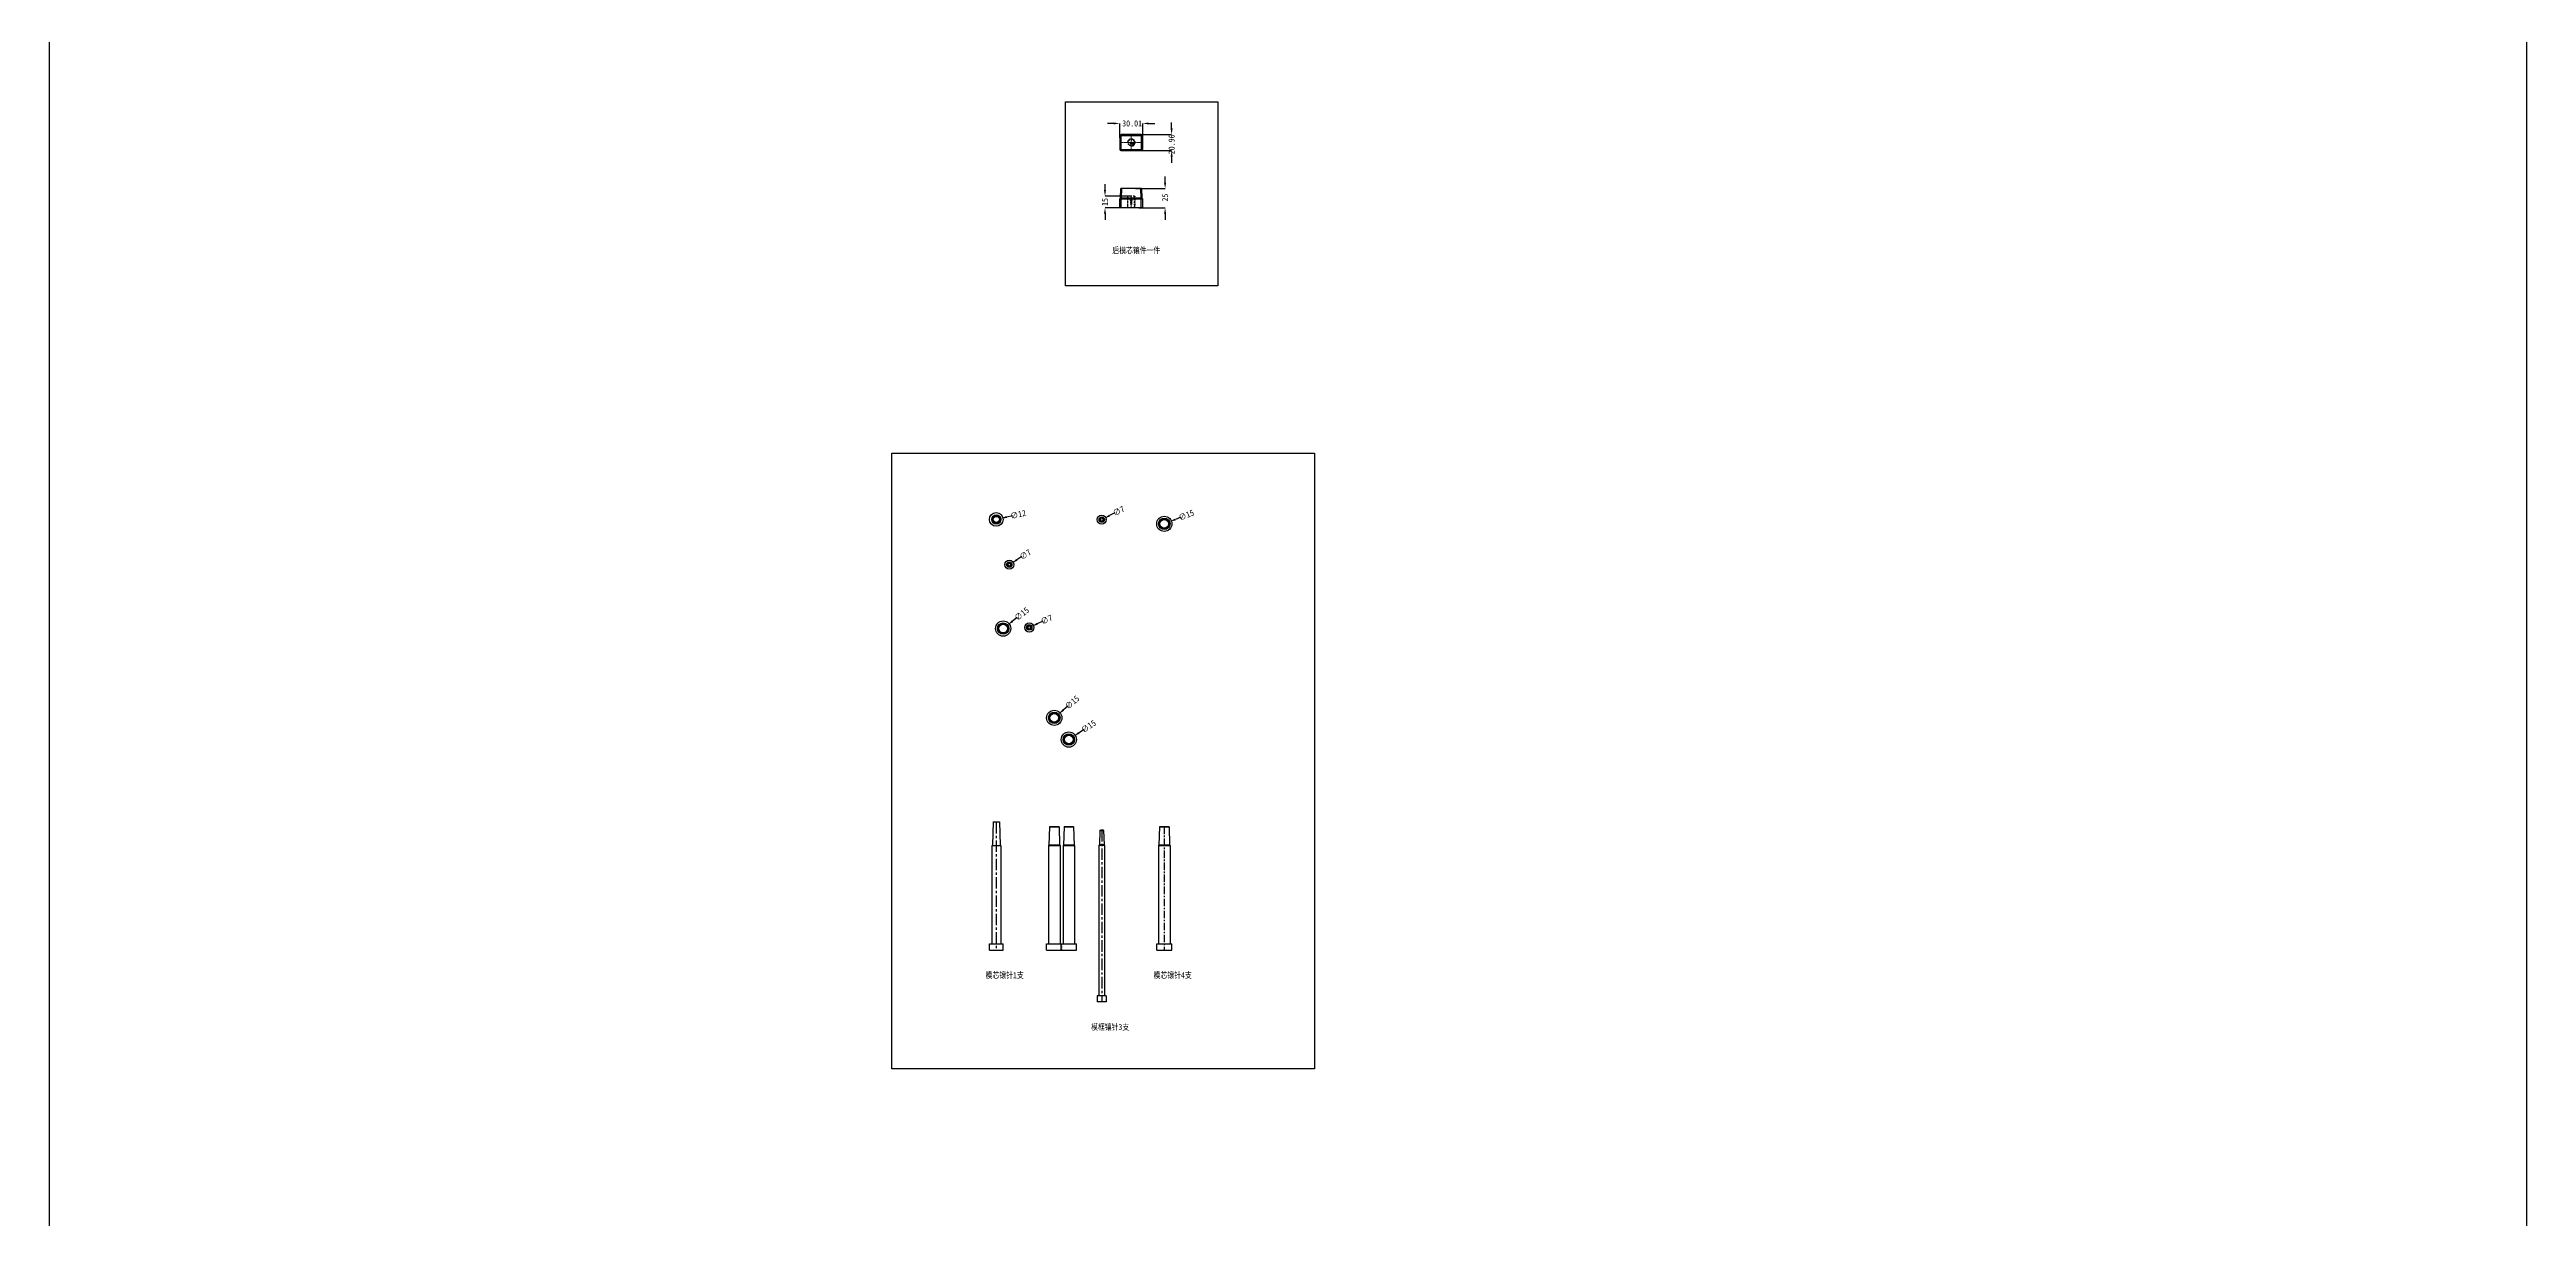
# Model space of a CAD drawing. Header units: millimetres. Extents: x -1265 to 1982, y -12197 to 1934.
# Drawn here: x -1265 to 1982, y -10279 to -8746 of the extents above; entities that cross this region are included whole.
import ezdxf
from ezdxf.enums import TextEntityAlignment as Align

# ---------------------------------------------------------------- set-up
doc = ezdxf.new("R2010")
doc.units = ezdxf.units.MM
doc.header["$LTSCALE"] = 16.335
doc.header["$PDMODE"] = 3
doc.header["$PDSIZE"] = 0.3125
doc.linetypes.add('CENTER', pattern=[0.6, 0.375, -0.075, 0.075, -0.075])
doc.linetypes.add('HIDDEN', pattern=[0.2, 0.1, -0.1])
doc.layers.get('0').update_dxf_attribs({"linetype": 'CONTINUOUS'})
doc.layers.get('Defpoints').update_dxf_attribs({"linetype": 'CONTINUOUS'})
doc.layers.add('DEFAULT_2', color=8, linetype='HIDDEN')
doc.layers.add('screw', color=33, linetype='CONTINUOUS', lineweight=13)
doc.styles.get("Standard").update_dxf_attribs({"font": 'txt', "width": 0.8})
doc.styles.add('TXT', font='txt.shx', dxfattribs={"bigfont": 'gbcbig.shx'})
doc.dimstyles.new('11', dxfattribs={"dimtxt": 8, "dimasz": 8, "dimexe": 0, "dimexo": 0, "dimgap": 0, "dimtad": 0, "dimdsep": 46, "dimtxsty": 'Standard', "dimcen": 0, "dimclrd": 4, "dimclre": 4, "dimclrt": 6, "dimazin": 0, "dimtp": 0.01, "dimtm": 0.01, "dimtfac": 1, "dimtofl": 0, "dimtmove": 0, "dimatfit": 3, "dimfxl": 0, "dimtolj": 1, "dimarcsym": 0})

# ---------------------------------------------------------------- blocks, each defined once
blk = doc.blocks.new('*D1039')
at = {"color": 4, "lineweight": -2}
blk.add_line((-2.5, -9357.2), (-10.3, -9359), dxfattribs=at)
at = {"color": 4}
blk.add_solid([(-10.6, -9357.7), (-10, -9360.3), (-18.1, -9360.8)], dxfattribs=at)
at = {"layer": 'Defpoints', "color": 0}
for p in [(-29.8, -9363.5), (-18.1, -9360.8)]:
    blk.add_point(p, dxfattribs=at)
at = {"color": 6, "insert": (4.8, -9355.5), "char_height": 8, "attachment_point": 5, "rotation": 13.011}
blk.add_mtext('\\A1;∅12', dxfattribs=at)
blk = doc.blocks.new('*D1040')
at = {"color": 4, "lineweight": -2}
blk.add_line((218.2, -9359.3), (210.8, -9362.2), dxfattribs=at)
at = {"color": 4}
blk.add_solid([(210.3, -9361), (211.2, -9363.4), (203.3, -9365.1)], dxfattribs=at)
at = {"layer": 'Defpoints', "color": 0}
for p in [(189.4, -9370.6), (203.3, -9365.1)]:
    blk.add_point(p, dxfattribs=at)
at = {"color": 6, "insert": (225.1, -9356.5), "char_height": 8, "attachment_point": 5, "rotation": 21.5154}
blk.add_mtext('\\A1;∅15', dxfattribs=at)
blk = doc.blocks.new('*D1041')
at = {"color": 4, "lineweight": -2}
blk.add_line((3.5, -9490.7), (-2.7, -9495.7), dxfattribs=at)
at = {"color": 4}
blk.add_solid([(-3.6, -9494.6), (-1.9, -9496.7), (-9, -9500.7)], dxfattribs=at)
at = {"layer": 'Defpoints', "color": 0}
for p in [(-20.7, -9510), (-9, -9500.7)]:
    blk.add_point(p, dxfattribs=at)
at = {"color": 6, "insert": (9.4, -9486.1), "char_height": 8, "attachment_point": 5, "rotation": 38.4091}
blk.add_mtext('\\A1;∅15', dxfattribs=at)
blk = doc.blocks.new('*D1042')
at = {"color": 4, "lineweight": -2}
blk.add_line((69.8, -9607), (63.8, -9612.2), dxfattribs=at)
at = {"color": 4}
blk.add_solid([(62.9, -9611.2), (64.7, -9613.2), (57.8, -9617.5)], dxfattribs=at)
at = {"layer": 'Defpoints', "color": 0}
for p in [(46.5, -9627.3), (57.8, -9617.5)]:
    blk.add_point(p, dxfattribs=at)
at = {"color": 6, "insert": (75.5, -9602.1), "char_height": 8, "attachment_point": 5, "rotation": 41.0287}
blk.add_mtext('\\A1;∅15', dxfattribs=at)
blk = doc.blocks.new('*D1043')
at = {"color": 4, "lineweight": -2}
blk.add_line((90.7, -9637.8), (84.1, -9642.3), dxfattribs=at)
at = {"color": 4}
blk.add_solid([(83.3, -9641.2), (84.8, -9643.4), (77.4, -9646.7)], dxfattribs=at)
at = {"layer": 'Defpoints', "color": 0}
for p in [(65, -9655.1), (77.4, -9646.7)]:
    blk.add_point(p, dxfattribs=at)
at = {"color": 6, "insert": (96.9, -9633.7), "char_height": 8, "attachment_point": 5, "rotation": 33.8466}
blk.add_mtext('\\A1;∅15', dxfattribs=at)
blk = doc.blocks.new('*D1044')
at = {"color": 4, "lineweight": -2}
blk.add_line((131.6, -9353.4), (124.5, -9357.1), dxfattribs=at)
at = {"color": 4}
blk.add_solid([(123.9, -9355.9), (125.1, -9358.3), (117.4, -9360.8)], dxfattribs=at)
at = {"layer": 'Defpoints', "color": 0}
for p in [(111.2, -9364), (117.4, -9360.8)]:
    blk.add_point(p, dxfattribs=at)
at = {"color": 6, "insert": (136.4, -9351), "char_height": 8, "attachment_point": 5, "rotation": 27.3021}
blk.add_mtext('\\A1;∅7', dxfattribs=at)
blk = doc.blocks.new('*D1045')
at = {"color": 4, "lineweight": -2}
blk.add_line((9.6, -9410.9), (2.9, -9415.2), dxfattribs=at)
at = {"color": 4}
blk.add_solid([(2.2, -9414.1), (3.6, -9416.4), (-3.9, -9419.5)], dxfattribs=at)
at = {"layer": 'Defpoints', "color": 0}
for p in [(-9.8, -9423.3), (-3.9, -9419.5)]:
    blk.add_point(p, dxfattribs=at)
at = {"color": 6, "insert": (14.1, -9408.1), "char_height": 8, "attachment_point": 5, "rotation": 32.4442}
blk.add_mtext('\\A1;∅7', dxfattribs=at)
blk = doc.blocks.new('*D1046')
at = {"color": 4, "lineweight": -2}
blk.add_line((37.1, -9495.7), (29.8, -9499.1), dxfattribs=at)
at = {"color": 4}
blk.add_solid([(29.2, -9497.8), (30.3, -9500.3), (22.5, -9502.4)], dxfattribs=at)
at = {"layer": 'Defpoints', "color": 0}
for p in [(16.1, -9505.3), (22.5, -9502.4)]:
    blk.add_point(p, dxfattribs=at)
at = {"color": 6, "insert": (41.9, -9493.5), "char_height": 8, "attachment_point": 5, "rotation": 24.4306}
blk.add_mtext('\\A1;∅7', dxfattribs=at)
blk = doc.blocks.new('screw_m10_g')
at = {"layer": 'screw', "color": 1, "linetype": 'CENTER', "ltscale": 0.310989}
for p, q in [((-5.5, 0), (5.5, 0)), ((0, -5.5), (0, 5.5))]:
    blk.add_line(p, q, dxfattribs=at)
at = {"layer": 'screw', "color": 33, "linetype": 'HIDDEN', "ltscale": 0.310989}
blk.add_circle((0, 0), 4.25, dxfattribs=at)
at = {"layer": 'screw', "color": 92, "linetype": 'HIDDEN', "ltscale": 0.310989}
blk.add_arc((0, 0), 5, 270, 180, dxfattribs=at)
at = {"layer": 'screw', "color": 6, "style": 'TXT'}
blk.add_text('M10', height=2, dxfattribs=at).set_placement((-1.7, -2.5))
blk = doc.blocks.new('*D1048')
at = {"color": 4, "lineweight": -2}
for p, q in [((130, -8842.7), (122, -8842.7)), ((138, -8861.6), (138, -8842.7)), ((168, -8861.6), (168, -8842.7)), ((176, -8842.7), (184, -8842.7))]:
    blk.add_line(p, q, dxfattribs=at)
at = {"color": 4}
for points in [[(130, -8841.4), (130, -8844), (138, -8842.7)], [(176, -8841.4), (176, -8844), (168, -8842.7)]]:
    blk.add_solid(points, dxfattribs=at)
at = {"layer": 'Defpoints', "color": 0}
for p in [(138, -8842.7), (138, -8861.6), (168, -8861.6)]:
    blk.add_point(p, dxfattribs=at)
at = {"color": 6, "insert": (154.1, -8842.7), "char_height": 8, "attachment_point": 5}
blk.add_mtext('\\A1;30.01', dxfattribs=at)
blk = doc.blocks.new('*D1049')
at = {"color": 4, "lineweight": -2}
for p, q in [((160.7, -8857.3), (205.9, -8857.3)), ((205.9, -8849.3), (205.9, -8841.3)), ((160.7, -8878.3), (205.9, -8878.3)), ((205.9, -8886.3), (205.9, -8894.3))]:
    blk.add_line(p, q, dxfattribs=at)
at = {"color": 4}
for points in [[(204.6, -8849.3), (207.3, -8849.3), (205.9, -8857.3)], [(204.6, -8886.3), (207.3, -8886.3), (205.9, -8878.3)]]:
    blk.add_solid(points, dxfattribs=at)
at = {"layer": 'Defpoints', "color": 0}
for p in [(160.7, -8857.3), (160.7, -8878.3), (205.9, -8878.3)]:
    blk.add_point(p, dxfattribs=at)
at = {"color": 6, "insert": (205.9, -8870.1), "char_height": 8, "attachment_point": 5, "rotation": 90}
blk.add_mtext('\\A1;20.96', dxfattribs=at)
blk = doc.blocks.new('*D1050')
at = {"color": 4, "lineweight": -2}
for p, q in [((158.6, -8928.2), (197.4, -8928.2)), ((197.4, -8920.2), (197.4, -8912.2)), ((162.9, -8953.2), (197.4, -8953.2)), ((197.4, -8961.2), (197.4, -8969.2))]:
    blk.add_line(p, q, dxfattribs=at)
at = {"color": 4}
for points in [[(196, -8920.2), (198.7, -8920.2), (197.4, -8928.2)], [(196, -8961.2), (198.7, -8961.2), (197.4, -8953.2)]]:
    blk.add_solid(points, dxfattribs=at)
at = {"layer": 'Defpoints', "color": 0}
for p in [(158.6, -8928.2), (162.9, -8953.2), (197.4, -8953.2)]:
    blk.add_point(p, dxfattribs=at)
at = {"color": 6, "insert": (197.4, -8940), "char_height": 8, "attachment_point": 5, "rotation": 90}
blk.add_mtext('\\A1;25', dxfattribs=at)
blk = doc.blocks.new('*D1051')
at = {"color": 4, "lineweight": -2}
for p, q in [((118.6, -8930.2), (118.6, -8922.2)), ((153, -8938.2), (118.6, -8938.2)), ((150.7, -8953.2), (118.6, -8953.2)), ((118.6, -8961.2), (118.6, -8969.2))]:
    blk.add_line(p, q, dxfattribs=at)
at = {"color": 4}
for points in [[(117.2, -8930.2), (119.9, -8930.2), (118.6, -8938.2)], [(117.2, -8961.2), (119.9, -8961.2), (118.6, -8953.2)]]:
    blk.add_solid(points, dxfattribs=at)
at = {"layer": 'Defpoints', "color": 0}
for p in [(118.6, -8953.2), (150.7, -8953.2), (153, -8938.2)]:
    blk.add_point(p, dxfattribs=at)
at = {"color": 6, "insert": (118.6, -8945.7), "char_height": 8, "attachment_point": 5, "rotation": 90}
blk.add_mtext('\\A1;15', dxfattribs=at)

msp = doc.modelspace()

# ---------------------------------------------------------------- linework, layer by layer
at = {"color": 7, "linetype": 'Continuous'}
for p, q in [((137.964, -8859.321), (137.964, -8876.268)), ((137.964, -8859.321), (138.968, -8859.321)), ((138.968, -8876.268), (138.968, -8859.321)), ((139.401, -8859.754), (138.968, -8859.321)), ((139.401, -8859.754), (139.401, -8875.835)), ((139.973, -8858.317), (139.973, -8857.312)), ((165.964, -8857.312), (139.973, -8857.312)), ((139.973, -8858.317), (140.406, -8858.75)), ((139.973, -8858.317), (165.965, -8858.317)), ((165.532, -8858.75), (140.406, -8858.75)), ((165.532, -8858.75), (165.965, -8858.317)), ((165.965, -8857.312), (165.965, -8858.317)), ((166.969, -8859.321), (166.536, -8859.754)), ((166.536, -8875.835), (166.536, -8859.754)), ((166.969, -8859.321), (166.969, -8876.268)), ((166.969, -8859.321), (167.973, -8859.321)), ((167.973, -8876.268), (167.973, -8859.321)), ((138.968, -8876.268), (137.964, -8876.268)), ((138.968, -8876.268), (139.401, -8875.835)), ((140.406, -8876.84), (139.973, -8877.273)), ((139.973, -8878.277), (139.973, -8877.273)), ((165.965, -8877.273), (139.973, -8877.273)), ((139.973, -8878.277), (165.964, -8878.277)), ((140.406, -8876.84), (165.532, -8876.84)), ((165.965, -8877.273), (165.532, -8876.84)), ((165.965, -8877.273), (165.965, -8878.277)), ((166.536, -8875.835), (166.969, -8876.268)), ((167.973, -8876.268), (166.969, -8876.268)), ((138.968, -8940.558), (139.401, -8928.162)), ((166.536, -8928.162), (139.401, -8928.162)), ((140.406, -8928.162), (139.973, -8940.558)), ((165.965, -8940.558), (165.532, -8928.162)), ((166.536, -8928.162), (166.969, -8940.558)), ((137.964, -8953.162), (137.964, -8941.528)), ((137.964, -8941.528), (167.973, -8941.528)), ((137.964, -8953.162), (167.973, -8953.162)), ((139.973, -8953.162), (139.973, -8940.558)), ((165.965, -8940.558), (139.973, -8940.558)), ((165.965, -8953.162), (165.965, -8940.558)), ((167.973, -8953.162), (167.973, -8941.528)), ((-27.935, -9758.975), (-28.992, -9789.243)), ((-27.933, -9758.975), (-19.896, -9758.975)), ((-19.895, -9758.975), (-19.685, -9764.974)), ((-19.895, -9758.975), (-18.838, -9789.243)), ((45.925, -9765.49), (45.095, -9789.243)), ((45.925, -9765.49), (58.302, -9765.49)), ((46.427, -9765.005), (57.8, -9765.005)), ((58.302, -9765.49), (59.131, -9789.243)), ((65.02, -9765.49), (64.19, -9789.243)), ((65.02, -9765.49), (77.397, -9765.49)), ((65.522, -9765.005), (76.895, -9765.005)), ((77.397, -9765.49), (78.226, -9789.243)), ((111.971, -9770.012), (111.31, -9788.941)), ((111.971, -9770.012), (116.645, -9770.012)), ((116.115, -9769.527), (112.501, -9769.527)), ((116.645, -9770.012), (117.306, -9788.941)), ((190.142, -9765.49), (189.313, -9789.243)), ((190.142, -9765.49), (202.519, -9765.49)), ((190.644, -9765.005), (202.017, -9765.005)), ((202.519, -9765.49), (203.349, -9789.243)), ((-29.915, -9789.728), (-29.915, -9919.015)), ((-17.915, -9789.728), (-17.915, -9919.015)), ((44.613, -9789.727), (44.613, -9919.015)), ((44.613, -9789.727), (59.613, -9789.727)), ((59.131, -9789.243), (45.095, -9789.243)), ((59.613, -9789.727), (59.613, -9919.015)), ((63.708, -9789.727), (63.708, -9919.015)), ((63.708, -9789.727), (78.708, -9789.727)), ((78.226, -9789.243), (64.19, -9789.243)), ((78.708, -9789.727), (78.708, -9919.015)), ((110.808, -9987.015), (110.808, -9789.426)), ((110.808, -9789.426), (117.808, -9789.426)), ((117.306, -9788.941), (111.31, -9788.941)), ((117.808, -9789.426), (117.808, -9987.015)), ((188.831, -9789.727), (188.831, -9919.015)), ((188.831, -9789.727), (203.831, -9789.727)), ((203.349, -9789.243), (189.313, -9789.243)), ((203.831, -9789.727), (203.831, -9919.015)), ((-32.915, -9927.015), (-32.915, -9919.015)), ((-32.915, -9919.015), (-14.915, -9919.015)), ((-14.915, -9927.015), (-14.915, -9919.015)), ((42.113, -9927.015), (42.113, -9919.015)), ((42.113, -9919.015), (60.526, -9919.015)), ((42.113, -9927.015), (60.526, -9927.015)), ((61.208, -9927.015), (61.208, -9919.015)), ((61.208, -9919.015), (81.208, -9919.015)), ((61.208, -9927.015), (81.208, -9927.015)), ((81.208, -9927.015), (81.208, -9919.015)), ((186.331, -9919.015), (206.331, -9919.015)), ((186.331, -9927.015), (186.331, -9919.015)), ((186.331, -9927.015), (206.331, -9927.015)), ((206.331, -9927.015), (206.331, -9919.015)), ((108.308, -9987.015), (108.308, -9995.015)), ((120.308, -9987.015), (108.308, -9987.015)), ((120.308, -9995.015), (108.308, -9995.015)), ((120.308, -9987.015), (120.308, -9995.015))]:
    msp.add_line(p, q, dxfattribs=at)
at = {"color": 1, "linetype": 'CENTER', "ltscale": 2.457911}
for p, q in [((-23.915, -9758.975), (-23.915, -9927.015)), ((114.308, -9769.527), (114.308, -9995.015))]:
    msp.add_line(p, q, dxfattribs=at)
at = {"color": 1, "linetype": 'CENTER', "ltscale": 1.608277}
msp.add_line((196.331, -9765.005), (196.331, -9927.015), dxfattribs=at)
for p, q in [((-29.915, -9789.728), (-17.915, -9789.728)), ((-32.915, -9927.015), (-14.915, -9927.015))]:
    msp.add_line(p, q)
for points in [[(-1264.956, 1933.526), (1981.912, 1933.526), (1981.912, -12196.608), (-1264.956, -12196.608)], [(66.749, -8814.407), (266.334, -8814.407), (266.334, -9055.743), (66.749, -9055.743)], [(-161.008, -9275.341), (393.306, -9275.341), (393.306, -10082.788), (-161.008, -10082.788)]]:
    msp.add_lwpolyline(points, close=True)
at = {"color": 7, "linetype": 'Continuous'}
for centre, radius in [((-23.915, -9362.157), 9), ((-23.915, -9362.157), 6), ((-23.915, -9362.157), 5.579), ((-23.915, -9362.157), 5.077), ((-23.915, -9362.157), 4.02), ((114.308, -9362.361), 6), ((114.308, -9362.361), 3.5), ((114.308, -9362.361), 2.998), ((114.308, -9362.361), 2.337), ((196.331, -9367.888), 10), ((196.331, -9367.888), 7.5), ((196.331, -9367.888), 7.018), ((196.331, -9367.888), 6.189), ((196.331, -9367.888), 5.686), ((-6.83, -9421.405), 6), ((-6.83, -9421.405), 3.5), ((-6.83, -9421.405), 2.998), ((-6.83, -9421.405), 2.337), ((-14.87, -9505.322), 10), ((-14.87, -9505.322), 7.5), ((-14.87, -9505.322), 7.018), ((-14.87, -9505.322), 6.189), ((-14.87, -9505.322), 5.686), ((19.3, -9503.815), 6), ((19.3, -9503.815), 3.5), ((19.3, -9503.815), 2.998), ((19.3, -9503.815), 2.337), ((52.113, -9622.405), 10), ((52.113, -9622.405), 7.5), ((52.113, -9622.405), 7.018), ((52.113, -9622.405), 6.189), ((52.113, -9622.405), 5.686), ((71.208, -9650.916), 10), ((71.208, -9650.916), 7.5), ((71.208, -9650.916), 7.018), ((71.208, -9650.916), 6.189), ((71.208, -9650.916), 5.686)]:
    msp.add_circle(centre, radius, dxfattribs=at)
for centre, radius, start, end in [((139.972, -8859.321), 2.008, 89.989983, 180.010017), ((139.971, -8859.319), 1.002, 89.886993, 180.113007), ((165.965, -8859.321), 2.008, 359.989985, 90.010015), ((165.967, -8859.319), 1.002, 359.886993, 90.113007), ((139.972, -8876.268), 2.008, 179.989983, 270.010017), ((139.971, -8876.27), 1.002, 179.886993, 270.113007), ((165.965, -8876.268), 2.008, 269.989985, 0.010015), ((165.967, -8876.27), 1.002, 269.886993, 0.113007), ((137.964, -8940.523), 1.005, 270, 358), ((167.973, -8940.523), 1.005, 182, 270), ((46.427, -9765.507), 0.502, 90, 178), ((57.8, -9765.507), 0.502, 2, 90), ((65.522, -9765.507), 0.502, 90, 178), ((76.895, -9765.507), 0.502, 2, 90), ((112.473, -9770.03), 0.502, 90, 178), ((116.143, -9770.03), 0.502, 2, 90), ((190.644, -9765.507), 0.502, 90, 178), ((202.017, -9765.507), 0.502, 2, 90), ((-29.494, -9789.225), 0.502, 270, 328.666667), ((-29.494, -9789.225), 0.502, 328.666667, 358), ((-18.336, -9789.225), 0.502, 182, 211.333333), ((-18.336, -9789.225), 0.502, 211.333333, 270)]:
    msp.add_arc(centre, radius, start, end, dxfattribs=at)
for centre, major_axis, start_param, end_param in [((140.407, -8859.755), (-0.712, 0.712), -0.78478918, 0.78478918), ((165.531, -8859.755), (0.712, 0.712), -0.78478918, 0.78478918), ((140.407, -8875.834), (0.712, 0.712), -3.92638183, -2.35680348), ((165.531, -8875.834), (-0.712, 0.712), -3.92638183, -2.35680348)]:
    msp.add_ellipse(centre, major_axis=major_axis, ratio=0.99878277, start_param=start_param, end_param=end_param, dxfattribs=at)
for points, knots in [([(138.968, -8940.558), (138.968, -8940.565), (139.009, -8940.563), (139.052, -8940.572), (139.151, -8940.571), (139.27, -8940.573), (139.422, -8940.572), (139.658, -8940.568), (139.844, -8940.563), (139.973, -8940.558)], [0, 0, 0, 0, 0.02048829, 0.0778343, 0.16966251, 0.293081, 0.44446155, 0.61744221, 1, 1, 1, 1]), ([(165.965, -8940.558), (166.093, -8940.563), (166.279, -8940.568), (166.516, -8940.572), (166.667, -8940.573), (166.787, -8940.571), (166.885, -8940.572), (166.929, -8940.563), (166.969, -8940.565), (166.969, -8940.558)], [0, 0, 0, 0, 0.38256049, 0.55553992, 0.70691907, 0.83033689, 0.92216509, 0.97951142, 1, 1, 1, 1]), ([(114.315, -9360.524), (114.077, -9360.524), (113.594, -9360.619), (112.982, -9361.024), (112.572, -9361.634), (112.425, -9362.353), (112.566, -9363.074), (112.971, -9363.687), (113.58, -9364.096), (114.062, -9364.197), (114.3, -9364.197)], [0, 0, 0, 0, 0.12500635, 0.25008687, 0.37503141, 0.49998968, 0.62496619, 0.7498769, 0.87500474, 1, 1, 1, 1]), ([(114.3, -9364.197), (114.539, -9364.197), (115.021, -9364.103), (115.633, -9363.698), (116.044, -9363.088), (116.19, -9362.369), (116.05, -9361.648), (115.644, -9361.035), (115.036, -9360.625), (114.554, -9360.524), (114.315, -9360.524)], [0, 0, 0, 0, 0.12500635, 0.25008687, 0.37503141, 0.49998968, 0.62496619, 0.7498769, 0.87500474, 1, 1, 1, 1]), ([(-6.822, -9419.568), (-7.061, -9419.568), (-7.544, -9419.663), (-8.156, -9420.068), (-8.566, -9420.677), (-8.712, -9421.397), (-8.572, -9422.118), (-8.166, -9422.73), (-7.558, -9423.14), (-7.076, -9423.241), (-6.838, -9423.241)], [0, 0, 0, 0, 0.12500635, 0.25008687, 0.37503141, 0.49998968, 0.62496619, 0.7498769, 0.87500474, 1, 1, 1, 1]), ([(-6.838, -9423.241), (-6.599, -9423.241), (-6.116, -9423.146), (-5.504, -9422.741), (-5.094, -9422.132), (-4.948, -9421.412), (-5.088, -9420.692), (-5.494, -9420.079), (-6.102, -9419.669), (-6.584, -9419.568), (-6.822, -9419.568)], [0, 0, 0, 0, 0.12500635, 0.25008687, 0.37503141, 0.49998968, 0.62496619, 0.7498769, 0.87500474, 1, 1, 1, 1]), ([(19.308, -9501.978), (19.069, -9501.978), (18.586, -9502.073), (17.974, -9502.478), (17.564, -9503.087), (17.418, -9503.807), (17.558, -9504.528), (17.964, -9505.14), (18.572, -9505.55), (19.054, -9505.651), (19.292, -9505.651)], [0, 0, 0, 0, 0.12500635, 0.25008687, 0.37503141, 0.49998968, 0.62496619, 0.7498769, 0.87500474, 1, 1, 1, 1]), ([(19.292, -9505.651), (19.531, -9505.651), (20.014, -9505.556), (20.626, -9505.151), (21.036, -9504.542), (21.182, -9503.822), (21.042, -9503.102), (20.636, -9502.489), (20.028, -9502.079), (19.546, -9501.978), (19.308, -9501.978)], [0, 0, 0, 0, 0.12500635, 0.25008687, 0.37503141, 0.49998968, 0.62496619, 0.7498769, 0.87500474, 1, 1, 1, 1])]:
    msp.add_open_spline(points, degree=3, knots=knots, dxfattribs=at)
at = {"layer": 'DEFAULT_2', "color": 8, "linetype": 'HIDDEN'}
for p, q in [((137.964, -8859.321), (137.964, -8859.321)), ((139.973, -8857.312), (139.973, -8857.312)), ((165.965, -8857.312), (165.964, -8857.312)), ((167.973, -8859.321), (167.973, -8859.321)), ((137.964, -8876.268), (137.964, -8876.268)), ((139.973, -8878.277), (139.973, -8878.277)), ((165.965, -8878.277), (165.964, -8878.277)), ((167.973, -8876.268), (167.973, -8876.268)), ((148.719, -8953.162), (148.719, -8938.162)), ((157.219, -8938.162), (148.719, -8938.162)), ((157.219, -8953.162), (157.219, -8938.162)), ((60.526, -9919.015), (61.208, -9919.015)), ((60.526, -9927.015), (61.208, -9927.015)), ((62.113, -9927.015), (62.113, -9919.015))]:
    msp.add_line(p, q, dxfattribs=at)
msp.add_circle((152.969, -8867.795), 4.25, dxfattribs=at)
for centre, start, end in [((44.593, -9789.225), 272.310542, 358), ((59.634, -9789.225), 182, 267.689458), ((63.688, -9789.225), 272.310542, 358), ((78.729, -9789.225), 182, 267.689458), ((110.808, -9788.924), 270.029487, 358), ((117.808, -9788.924), 182, 269.970513), ((188.811, -9789.225), 272.310542, 358), ((203.851, -9789.225), 182, 267.689458)]:
    msp.add_arc(centre, 0.502, start, end, dxfattribs=at)
for points, knots in [([(139.973, -8940.558), (139.844, -8940.563), (139.658, -8940.568), (139.422, -8940.572), (139.27, -8940.573), (139.151, -8940.571), (139.052, -8940.572), (139.009, -8940.563), (138.968, -8940.565), (138.968, -8940.558)], [0, 0, 0, 0, 0.38256049, 0.55553992, 0.70691907, 0.83033689, 0.92216509, 0.97951142, 1, 1, 1, 1]), ([(166.969, -8940.558), (166.969, -8940.565), (166.929, -8940.563), (166.885, -8940.572), (166.787, -8940.571), (166.667, -8940.573), (166.516, -8940.572), (166.279, -8940.568), (166.093, -8940.563), (165.965, -8940.558)], [0, 0, 0, 0, 0.02048829, 0.0778343, 0.16966251, 0.293081, 0.44446155, 0.61744221, 1, 1, 1, 1])]:
    msp.add_open_spline(points, degree=3, knots=knots, dxfattribs=at)
at = {"layer": 'screw', "color": 1, "linetype": 'CENTER', "ltscale": 0.130395}
for p, q in [((152.969, -8878.277), (152.969, -8857.312)), ((137.964, -8867.795), (167.973, -8867.795))]:
    msp.add_line(p, q, dxfattribs=at)
at = {"layer": 'screw', "color": 92, "linetype": 'HIDDEN', "ltscale": 0.621977}
for p, q in [((147.969, -8938.162), (147.969, -8953.162)), ((157.969, -8938.162), (157.969, -8953.162))]:
    msp.add_line(p, q, dxfattribs=at)
at = {"layer": 'screw', "color": 8, "linetype": 'HIDDEN', "ltscale": 0.621977}
for p, q in [((148.719, -8938.162), (148.719, -8953.162)), ((157.219, -8938.162), (157.219, -8953.162))]:
    msp.add_line(p, q, dxfattribs=at)
at = {"layer": 'screw', "color": 1, "linetype": 'CENTER', "ltscale": 0.388736}
msp.add_line((152.969, -8938.162), (152.969, -8953.162), dxfattribs=at)

# ---------------------------------------------------------------- block references
at = {"layer": 'screw'}
msp.add_blockref('screw_m10_g', (152.969, -8867.795), dxfattribs=at)

# ---------------------------------------------------------------- texts
at = {"char_height": 8, "width": 145.38538, "attachment_point": 1}
for s, insert in [('{\\fSimSun|b0|i0|c134|p2;后模芯镶件一件}', (128.23, -9005.146)), ('{\\fSimSun|b0|i0|c134|p2;模芯镶针1支}', (-37.908, -9955.897)), ('{\\fSimSun|b0|i0|c134|p2;模芯镶针4支}', (182.337, -9955.897)), ('{\\fSimSun|b0|i0|c134|p2;模框镶针3支}', (100.314, -10023.897))]:
    msp.add_mtext(s, dxfattribs=dict(at, insert=insert))
at = {"layer": 'screw', "color": 6, "linetype": 'HIDDEN', "ltscale": 0.621977, "style": 'TXT'}
msp.add_text('M10', height=2.5, rotation=90, dxfattribs=at).set_placement((152.969, -8945.662), align=Align.MIDDLE)

# ---------------------------------------------------------------- dimensions: what is measured, and where the dimension line sits
dim = msp.add_linear_dim(base=(137.964, -8842.69), p1=(167.973, -8861.585), p2=(137.964, -8861.585), dimstyle='11', override={"dimfxl": 1.25, "dimarcsym": 1})
dim.commit()
dim.dimension.update_dxf_attribs({"geometry": '*D1048', "text_midpoint": (154.123, -8842.69), "dimtype": 160})
for base, p1, p2, picture, middle in [((205.9339, -8878.2769), (160.7255, -8857.3123), (160.7255, -8878.2769), '*D1049', (205.9339, -8870.082)), ((118.575, -8953.162), (152.969, -8938.162), (150.745, -8953.162), '*D1051', (118.575, -8945.662)), ((197.368, -8953.162), (158.617, -8928.162), (162.888, -8953.162), '*D1050', (197.368, -8939.951))]:
    dim = msp.add_linear_dim(base=base, p1=p1, p2=p2, angle=90, dimstyle='11', override={"dimfxl": 1.25, "dimarcsym": 1})
    dim.commit()
    dim.dimension.update_dxf_attribs({"geometry": picture, "text_midpoint": middle, "dimtype": 160})
for p1, p2, picture, middle in [((-29.761, -9363.508), (-18.069, -9360.806), '*D1039', (4.795, -9355.523)), ((111.198, -9363.966), (117.418, -9360.755), '*D1044', (136.375, -9350.97)), ((189.353, -9370.639), (203.308, -9365.138), '*D1040', (225.14, -9356.531)), ((-9.784, -9423.282), (-3.876, -9419.527), '*D1045', (14.127, -9408.082)), ((-20.747, -9509.982), (-8.993, -9500.663), '*D1041', (9.395, -9486.083)), ((16.113, -9505.262), (22.487, -9502.367), '*D1046', (41.91, -9493.544)), ((46.455, -9627.328), (57.771, -9617.481), '*D1042', (75.474, -9602.077)), ((64.979, -9655.094), (77.437, -9646.739), '*D1043', (96.927, -9633.669))]:
    dim = msp.add_diameter_dim_2p(p1=p1, p2=p2, dimstyle='11', override={"dimfxl": 1.25, "dimarcsym": 1})
    dim.commit()
    dim.dimension.update_dxf_attribs({"geometry": picture, "text_midpoint": middle})

doc.saveas('drawing.dxf')
